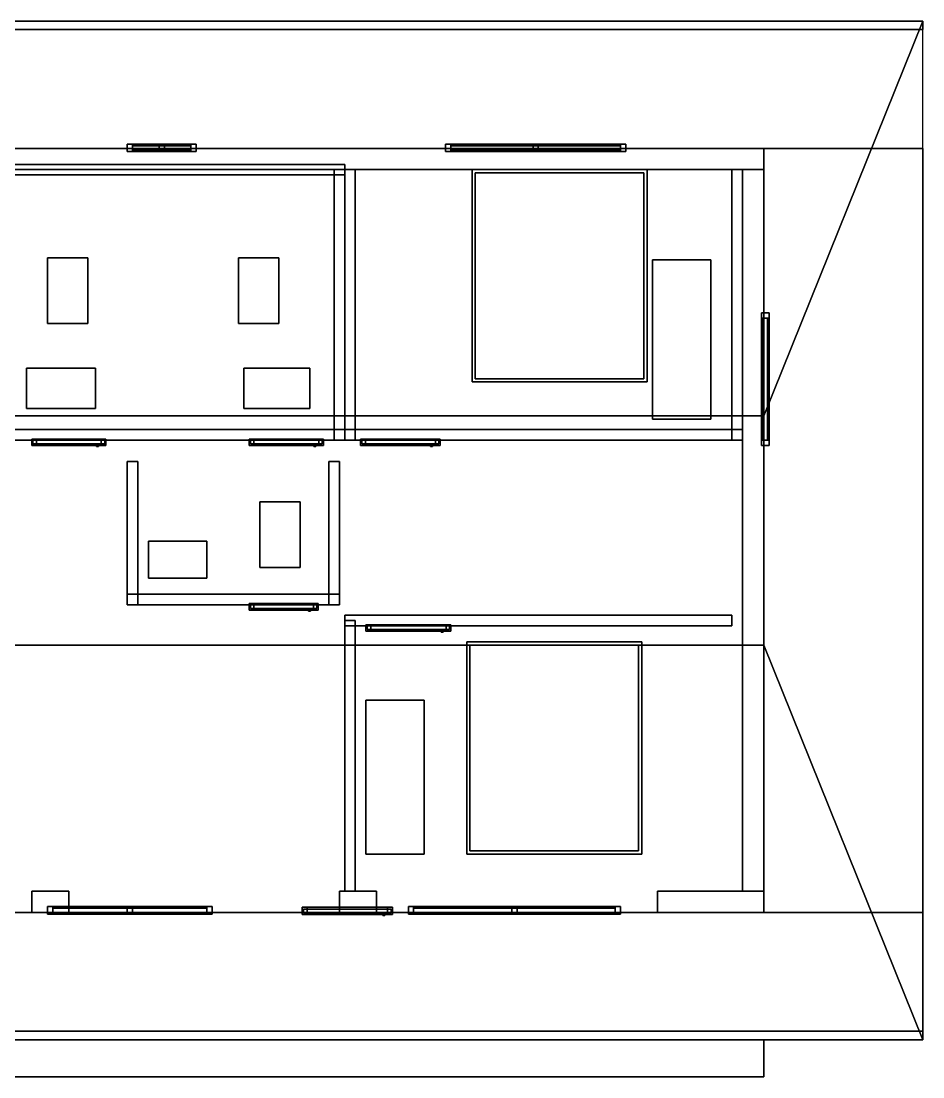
# Model space of a CAD drawing. Header units: metres. Extents: x -1500 to 12500, y -1550 to 8400.
# Drawn here: x 4000 to 12500, y -1550 to 8400 of the extents above; entities that cross this region are included whole.
import ezdxf

# ---------------------------------------------------------------- set-up
doc = ezdxf.new("R2010")
doc.units = ezdxf.units.M
for name, color, linetype in [('A-Doors', 34, 'Continuous'), ('A-Fixtures', 4, 'Continuous'), ('A-Furniture', 42, 'Continuous'), ('A-Roof', 150, 'Continuous'), ('A-Site', 80, 'Continuous'), ('A-Walls-Exterior', 7, 'Continuous'), ('A-Walls-Interior', 2, 'Continuous'), ('A-Windows', 140, 'Continuous'), ('S-Floors', 9, 'Continuous'), ('S-Foundation', 8, 'Continuous')]:
    doc.layers.add(name, color=color, linetype=linetype)

msp = doc.modelspace()

# ---------------------------------------------------------------- linework, layer by layer
at = {"layer": 'A-Doors'}
for points in [[(4100, 4460, 120), (4145, 4460, 120), (4145, 4400, 120), (4100, 4400, 120)], [(4100, 4400, 2170), (4145, 4400, 2170), (4145, 4460, 2170), (4100, 4460, 2170)], [(4145, 4460, 120), (4100, 4460, 120), (4100, 4460, 2170), (4145, 4460, 2170)], [(4100, 4460, 120), (4100, 4400, 120), (4100, 4400, 2170), (4100, 4460, 2170)], [(4100, 4460, 2125), (4800, 4460, 2125), (4800, 4400, 2125), (4100, 4400, 2125)], [(4100, 4400, 2170), (4800, 4400, 2170), (4800, 4460, 2170), (4100, 4460, 2170)], [(4800, 4460, 2125), (4100, 4460, 2125), (4100, 4460, 2170), (4800, 4460, 2170)], [(4100, 4460, 2125), (4100, 4400, 2125), (4100, 4400, 2170), (4100, 4460, 2170)], [(4100, 4400, 120), (4145, 4400, 120), (4145, 4400, 2170), (4100, 4400, 2170)], [(4100, 4400, 2125), (4800, 4400, 2125), (4800, 4400, 2170), (4100, 4400, 2170)], [(4112, 4450, 140), (4788, 4450, 140), (4788, 4415, 140), (4112, 4415, 140)], [(4112, 4415, 2155), (4788, 4415, 2155), (4788, 4450, 2155), (4112, 4450, 2155)], [(4788, 4450, 140), (4112, 4450, 140), (4112, 4450, 2155), (4788, 4450, 2155)], [(4112, 4450, 140), (4112, 4415, 140), (4112, 4415, 2155), (4112, 4450, 2155)], [(4112, 4415, 140), (4788, 4415, 140), (4788, 4415, 2155), (4112, 4415, 2155)], [(4145, 4400, 120), (4145, 4460, 120), (4145, 4460, 2170), (4145, 4400, 2170)], [(4710, 4410, 1120), (4728, 4410, 1120), (4728, 4390, 1120), (4710, 4390, 1120)], [(4710, 4390, 1145), (4728, 4390, 1145), (4728, 4410, 1145), (4710, 4410, 1145)], [(4728, 4410, 1120), (4710, 4410, 1120), (4710, 4410, 1145), (4728, 4410, 1145)], [(4710, 4410, 1120), (4710, 4390, 1120), (4710, 4390, 1145), (4710, 4410, 1145)], [(4710, 4390, 1120), (4728, 4390, 1120), (4728, 4390, 1145), (4710, 4390, 1145)], [(4728, 4390, 1120), (4728, 4410, 1120), (4728, 4410, 1145), (4728, 4390, 1145)], [(4755, 4460, 120), (4800, 4460, 120), (4800, 4400, 120), (4755, 4400, 120)], [(4755, 4400, 2170), (4800, 4400, 2170), (4800, 4460, 2170), (4755, 4460, 2170)], [(4800, 4460, 120), (4755, 4460, 120), (4755, 4460, 2170), (4800, 4460, 2170)], [(4755, 4460, 120), (4755, 4400, 120), (4755, 4400, 2170), (4755, 4460, 2170)], [(4755, 4400, 120), (4800, 4400, 120), (4800, 4400, 2170), (4755, 4400, 2170)], [(4788, 4415, 140), (4788, 4450, 140), (4788, 4450, 2155), (4788, 4415, 2155)], [(4800, 4400, 120), (4800, 4460, 120), (4800, 4460, 2170), (4800, 4400, 2170)], [(4800, 4400, 2125), (4800, 4460, 2125), (4800, 4460, 2170), (4800, 4400, 2170)], [(6150, 4460, 120), (6195, 4460, 120), (6195, 4400, 120), (6150, 4400, 120)], [(6150, 4400, 2170), (6195, 4400, 2170), (6195, 4460, 2170), (6150, 4460, 2170)], [(6195, 4460, 120), (6150, 4460, 120), (6150, 4460, 2170), (6195, 4460, 2170)], [(6150, 4460, 120), (6150, 4400, 120), (6150, 4400, 2170), (6150, 4460, 2170)], [(6150, 4460, 2125), (6850, 4460, 2125), (6850, 4400, 2125), (6150, 4400, 2125)], [(6150, 4400, 2170), (6850, 4400, 2170), (6850, 4460, 2170), (6150, 4460, 2170)], [(6850, 4460, 2125), (6150, 4460, 2125), (6150, 4460, 2170), (6850, 4460, 2170)], [(6150, 4460, 2125), (6150, 4400, 2125), (6150, 4400, 2170), (6150, 4460, 2170)], [(6150, 4400, 120), (6195, 4400, 120), (6195, 4400, 2170), (6150, 4400, 2170)], [(6150, 4400, 2125), (6850, 4400, 2125), (6850, 4400, 2170), (6150, 4400, 2170)], [(6162, 4450, 140), (6838, 4450, 140), (6838, 4415, 140), (6162, 4415, 140)], [(6162, 4415, 2155), (6838, 4415, 2155), (6838, 4450, 2155), (6162, 4450, 2155)], [(6838, 4450, 140), (6162, 4450, 140), (6162, 4450, 2155), (6838, 4450, 2155)], [(6162, 4450, 140), (6162, 4415, 140), (6162, 4415, 2155), (6162, 4450, 2155)], [(6162, 4415, 140), (6838, 4415, 140), (6838, 4415, 2155), (6162, 4415, 2155)], [(6195, 4400, 120), (6195, 4460, 120), (6195, 4460, 2170), (6195, 4400, 2170)], [(6760, 4410, 1120), (6778, 4410, 1120), (6778, 4390, 1120), (6760, 4390, 1120)], [(6760, 4390, 1145), (6778, 4390, 1145), (6778, 4410, 1145), (6760, 4410, 1145)], [(6778, 4410, 1120), (6760, 4410, 1120), (6760, 4410, 1145), (6778, 4410, 1145)], [(6760, 4410, 1120), (6760, 4390, 1120), (6760, 4390, 1145), (6760, 4410, 1145)], [(6760, 4390, 1120), (6778, 4390, 1120), (6778, 4390, 1145), (6760, 4390, 1145)], [(6778, 4390, 1120), (6778, 4410, 1120), (6778, 4410, 1145), (6778, 4390, 1145)], [(6805, 4460, 120), (6850, 4460, 120), (6850, 4400, 120), (6805, 4400, 120)], [(6805, 4400, 2170), (6850, 4400, 2170), (6850, 4460, 2170), (6805, 4460, 2170)], [(6850, 4460, 120), (6805, 4460, 120), (6805, 4460, 2170), (6850, 4460, 2170)], [(6805, 4460, 120), (6805, 4400, 120), (6805, 4400, 2170), (6805, 4460, 2170)], [(6805, 4400, 120), (6850, 4400, 120), (6850, 4400, 2170), (6805, 4400, 2170)], [(6838, 4415, 140), (6838, 4450, 140), (6838, 4450, 2155), (6838, 4415, 2155)], [(6850, 4400, 120), (6850, 4460, 120), (6850, 4460, 2170), (6850, 4400, 2170)], [(6850, 4400, 2125), (6850, 4460, 2125), (6850, 4460, 2170), (6850, 4400, 2170)], [(7200, 4460, 120), (7245, 4460, 120), (7245, 4400, 120), (7200, 4400, 120)], [(7200, 4400, 2170), (7245, 4400, 2170), (7245, 4460, 2170), (7200, 4460, 2170)], [(7245, 4460, 120), (7200, 4460, 120), (7200, 4460, 2170), (7245, 4460, 2170)], [(7200, 4460, 120), (7200, 4400, 120), (7200, 4400, 2170), (7200, 4460, 2170)], [(7200, 4460, 2125), (7950, 4460, 2125), (7950, 4400, 2125), (7200, 4400, 2125)], [(7200, 4400, 2170), (7950, 4400, 2170), (7950, 4460, 2170), (7200, 4460, 2170)], [(7950, 4460, 2125), (7200, 4460, 2125), (7200, 4460, 2170), (7950, 4460, 2170)], [(7200, 4460, 2125), (7200, 4400, 2125), (7200, 4400, 2170), (7200, 4460, 2170)], [(7200, 4400, 120), (7245, 4400, 120), (7245, 4400, 2170), (7200, 4400, 2170)], [(7200, 4400, 2125), (7950, 4400, 2125), (7950, 4400, 2170), (7200, 4400, 2170)], [(7212, 4450, 140), (7938, 4450, 140), (7938, 4415, 140), (7212, 4415, 140)], [(7212, 4415, 2155), (7938, 4415, 2155), (7938, 4450, 2155), (7212, 4450, 2155)], [(7938, 4450, 140), (7212, 4450, 140), (7212, 4450, 2155), (7938, 4450, 2155)], [(7212, 4450, 140), (7212, 4415, 140), (7212, 4415, 2155), (7212, 4450, 2155)], [(7212, 4415, 140), (7938, 4415, 140), (7938, 4415, 2155), (7212, 4415, 2155)], [(7245, 4400, 120), (7245, 4460, 120), (7245, 4460, 2170), (7245, 4400, 2170)], [(7860, 4410, 1120), (7878, 4410, 1120), (7878, 4390, 1120), (7860, 4390, 1120)], [(7860, 4390, 1145), (7878, 4390, 1145), (7878, 4410, 1145), (7860, 4410, 1145)], [(7878, 4410, 1120), (7860, 4410, 1120), (7860, 4410, 1145), (7878, 4410, 1145)], [(7860, 4410, 1120), (7860, 4390, 1120), (7860, 4390, 1145), (7860, 4410, 1145)], [(7860, 4390, 1120), (7878, 4390, 1120), (7878, 4390, 1145), (7860, 4390, 1145)], [(7878, 4390, 1120), (7878, 4410, 1120), (7878, 4410, 1145), (7878, 4390, 1145)], [(7905, 4460, 120), (7950, 4460, 120), (7950, 4400, 120), (7905, 4400, 120)], [(7905, 4400, 2170), (7950, 4400, 2170), (7950, 4460, 2170), (7905, 4460, 2170)], [(7950, 4460, 120), (7905, 4460, 120), (7905, 4460, 2170), (7950, 4460, 2170)], [(7905, 4460, 120), (7905, 4400, 120), (7905, 4400, 2170), (7905, 4460, 2170)], [(7905, 4400, 120), (7950, 4400, 120), (7950, 4400, 2170), (7905, 4400, 2170)], [(7938, 4415, 140), (7938, 4450, 140), (7938, 4450, 2155), (7938, 4415, 2155)], [(7950, 4400, 120), (7950, 4460, 120), (7950, 4460, 2170), (7950, 4400, 2170)], [(7950, 4400, 2125), (7950, 4460, 2125), (7950, 4460, 2170), (7950, 4400, 2170)], [(6150, 2910, 120), (6195, 2910, 120), (6195, 2850, 120), (6150, 2850, 120)], [(6150, 2850, 2120), (6195, 2850, 2120), (6195, 2910, 2120), (6150, 2910, 2120)], [(6195, 2910, 120), (6150, 2910, 120), (6150, 2910, 2120), (6195, 2910, 2120)], [(6150, 2910, 120), (6150, 2850, 120), (6150, 2850, 2120), (6150, 2910, 2120)], [(6150, 2910, 2075), (6800, 2910, 2075), (6800, 2850, 2075), (6150, 2850, 2075)], [(6150, 2850, 2120), (6800, 2850, 2120), (6800, 2910, 2120), (6150, 2910, 2120)], [(6800, 2910, 2075), (6150, 2910, 2075), (6150, 2910, 2120), (6800, 2910, 2120)], [(6150, 2910, 2075), (6150, 2850, 2075), (6150, 2850, 2120), (6150, 2910, 2120)], [(6162, 2900, 140), (6788, 2900, 140), (6788, 2865, 140), (6162, 2865, 140)], [(6162, 2865, 2105), (6788, 2865, 2105), (6788, 2900, 2105), (6162, 2900, 2105)], [(6788, 2900, 140), (6162, 2900, 140), (6162, 2900, 2105), (6788, 2900, 2105)], [(6162, 2900, 140), (6162, 2865, 140), (6162, 2865, 2105), (6162, 2900, 2105)], [(6195, 2850, 120), (6195, 2910, 120), (6195, 2910, 2120), (6195, 2850, 2120)], [(6755, 2910, 120), (6800, 2910, 120), (6800, 2850, 120), (6755, 2850, 120)], [(6755, 2850, 2120), (6800, 2850, 2120), (6800, 2910, 2120), (6755, 2910, 2120)], [(6800, 2910, 120), (6755, 2910, 120), (6755, 2910, 2120), (6800, 2910, 2120)], [(6755, 2910, 120), (6755, 2850, 120), (6755, 2850, 2120), (6755, 2910, 2120)], [(6788, 2865, 140), (6788, 2900, 140), (6788, 2900, 2105), (6788, 2865, 2105)], [(6800, 2850, 120), (6800, 2910, 120), (6800, 2910, 2120), (6800, 2850, 2120)], [(6800, 2850, 2075), (6800, 2910, 2075), (6800, 2910, 2120), (6800, 2850, 2120)], [(6150, 2850, 120), (6195, 2850, 120), (6195, 2850, 2120), (6150, 2850, 2120)], [(6150, 2850, 2075), (6800, 2850, 2075), (6800, 2850, 2120), (6150, 2850, 2120)], [(6162, 2865, 140), (6788, 2865, 140), (6788, 2865, 2105), (6162, 2865, 2105)], [(6710, 2860, 1120), (6728, 2860, 1120), (6728, 2840, 1120), (6710, 2840, 1120)], [(6710, 2840, 1145), (6728, 2840, 1145), (6728, 2860, 1145), (6710, 2860, 1145)], [(6728, 2860, 1120), (6710, 2860, 1120), (6710, 2860, 1145), (6728, 2860, 1145)], [(6710, 2860, 1120), (6710, 2840, 1120), (6710, 2840, 1145), (6710, 2860, 1145)], [(6710, 2840, 1120), (6728, 2840, 1120), (6728, 2840, 1145), (6710, 2840, 1145)], [(6728, 2840, 1120), (6728, 2860, 1120), (6728, 2860, 1145), (6728, 2840, 1145)], [(6755, 2850, 120), (6800, 2850, 120), (6800, 2850, 2120), (6755, 2850, 2120)], [(7250, 2710, 120), (7295, 2710, 120), (7295, 2650, 120), (7250, 2650, 120)], [(7250, 2650, 2170), (7295, 2650, 2170), (7295, 2710, 2170), (7250, 2710, 2170)], [(7295, 2710, 120), (7250, 2710, 120), (7250, 2710, 2170), (7295, 2710, 2170)], [(7250, 2710, 120), (7250, 2650, 120), (7250, 2650, 2170), (7250, 2710, 2170)], [(7250, 2710, 2125), (8050, 2710, 2125), (8050, 2650, 2125), (7250, 2650, 2125)], [(7250, 2650, 2170), (8050, 2650, 2170), (8050, 2710, 2170), (7250, 2710, 2170)], [(8050, 2710, 2125), (7250, 2710, 2125), (7250, 2710, 2170), (8050, 2710, 2170)], [(7250, 2710, 2125), (7250, 2650, 2125), (7250, 2650, 2170), (7250, 2710, 2170)], [(7262, 2700, 140), (8038, 2700, 140), (8038, 2665, 140), (7262, 2665, 140)], [(7262, 2665, 2155), (8038, 2665, 2155), (8038, 2700, 2155), (7262, 2700, 2155)], [(8038, 2700, 140), (7262, 2700, 140), (7262, 2700, 2155), (8038, 2700, 2155)], [(7262, 2700, 140), (7262, 2665, 140), (7262, 2665, 2155), (7262, 2700, 2155)], [(7295, 2650, 120), (7295, 2710, 120), (7295, 2710, 2170), (7295, 2650, 2170)], [(8005, 2710, 120), (8050, 2710, 120), (8050, 2650, 120), (8005, 2650, 120)], [(8005, 2650, 2170), (8050, 2650, 2170), (8050, 2710, 2170), (8005, 2710, 2170)], [(8050, 2710, 120), (8005, 2710, 120), (8005, 2710, 2170), (8050, 2710, 2170)], [(8005, 2710, 120), (8005, 2650, 120), (8005, 2650, 2170), (8005, 2710, 2170)], [(8038, 2665, 140), (8038, 2700, 140), (8038, 2700, 2155), (8038, 2665, 2155)], [(8050, 2650, 120), (8050, 2710, 120), (8050, 2710, 2170), (8050, 2650, 2170)], [(8050, 2650, 2125), (8050, 2710, 2125), (8050, 2710, 2170), (8050, 2650, 2170)], [(7250, 2650, 120), (7295, 2650, 120), (7295, 2650, 2170), (7250, 2650, 2170)], [(7250, 2650, 2125), (8050, 2650, 2125), (8050, 2650, 2170), (7250, 2650, 2170)], [(7262, 2665, 140), (8038, 2665, 140), (8038, 2665, 2155), (7262, 2665, 2155)], [(7960, 2660, 1120), (7978, 2660, 1120), (7978, 2640, 1120), (7960, 2640, 1120)], [(7960, 2640, 1145), (7978, 2640, 1145), (7978, 2660, 1145), (7960, 2660, 1145)], [(7978, 2660, 1120), (7960, 2660, 1120), (7960, 2660, 1145), (7978, 2660, 1145)], [(7960, 2660, 1120), (7960, 2640, 1120), (7960, 2640, 1145), (7960, 2660, 1145)], [(7960, 2640, 1120), (7978, 2640, 1120), (7978, 2640, 1145), (7960, 2640, 1145)], [(7978, 2640, 1120), (7978, 2660, 1120), (7978, 2660, 1145), (7978, 2640, 1145)], [(8005, 2650, 120), (8050, 2650, 120), (8050, 2650, 2170), (8005, 2650, 2170)], [(6650, 50, 120), (6695, 50, 120), (6695, -20, 120), (6650, -20, 120)], [(6650, -20, 2270), (6695, -20, 2270), (6695, 50, 2270), (6650, 50, 2270)], [(6695, 50, 120), (6650, 50, 120), (6650, 50, 2270), (6695, 50, 2270)], [(6650, 50, 120), (6650, -20, 120), (6650, -20, 2270), (6650, 50, 2270)], [(6650, 50, 2225), (7500, 50, 2225), (7500, -20, 2225), (6650, -20, 2225)], [(6650, -20, 2270), (7500, -20, 2270), (7500, 50, 2270), (6650, 50, 2270)], [(7500, 50, 2225), (6650, 50, 2225), (6650, 50, 2270), (7500, 50, 2270)], [(6650, 50, 2225), (6650, -20, 2225), (6650, -20, 2270), (6650, 50, 2270)], [(6662, 30, 140), (7488, 30, 140), (7488, -5, 140), (6662, -5, 140)], [(6662, -5, 2255), (7488, -5, 2255), (7488, 30, 2255), (6662, 30, 2255)], [(7488, 30, 140), (6662, 30, 140), (6662, 30, 2255), (7488, 30, 2255)], [(6662, 30, 140), (6662, -5, 140), (6662, -5, 2255), (6662, 30, 2255)], [(6695, -20, 120), (6695, 50, 120), (6695, 50, 2270), (6695, -20, 2270)], [(7455, 50, 120), (7500, 50, 120), (7500, -20, 120), (7455, -20, 120)], [(7455, -20, 2270), (7500, -20, 2270), (7500, 50, 2270), (7455, 50, 2270)], [(7500, 50, 120), (7455, 50, 120), (7455, 50, 2270), (7500, 50, 2270)], [(7455, 50, 120), (7455, -20, 120), (7455, -20, 2270), (7455, 50, 2270)], [(7488, -5, 140), (7488, 30, 140), (7488, 30, 2255), (7488, -5, 2255)], [(7500, -20, 120), (7500, 50, 120), (7500, 50, 2270), (7500, -20, 2270)], [(7500, -20, 2225), (7500, 50, 2225), (7500, 50, 2270), (7500, -20, 2270)], [(6650, -20, 120), (6695, -20, 120), (6695, -20, 2270), (6650, -20, 2270)], [(6650, -20, 2225), (7500, -20, 2225), (7500, -20, 2270), (6650, -20, 2270)], [(6662, -5, 140), (7488, -5, 140), (7488, -5, 2255), (6662, -5, 2255)], [(7410, -10, 1120), (7428, -10, 1120), (7428, -30, 1120), (7410, -30, 1120)], [(7410, -30, 1145), (7428, -30, 1145), (7428, -10, 1145), (7410, -10, 1145)], [(7428, -10, 1120), (7410, -10, 1120), (7410, -10, 1145), (7428, -10, 1145)], [(7410, -10, 1120), (7410, -30, 1120), (7410, -30, 1145), (7410, -10, 1145)], [(7410, -30, 1120), (7428, -30, 1120), (7428, -30, 1145), (7410, -30, 1145)], [(7428, -30, 1120), (7428, -10, 1120), (7428, -10, 1145), (7428, -30, 1145)], [(7455, -20, 120), (7500, -20, 120), (7500, -20, 2270), (7455, -20, 2270)]]:
    msp.add_3dface(points, dxfattribs=at)
at = {"layer": 'A-Fixtures'}
for points in [[(4250, 6170, 120), (4630, 6170, 120), (4630, 5550, 120), (4250, 5550, 120)], [(4250, 5550, 540), (4630, 5550, 540), (4630, 6170, 540), (4250, 6170, 540)], [(4630, 6170, 120), (4250, 6170, 120), (4250, 6170, 540), (4630, 6170, 540)], [(4250, 6170, 120), (4250, 5550, 120), (4250, 5550, 540), (4250, 6170, 540)], [(4630, 5550, 120), (4630, 6170, 120), (4630, 6170, 540), (4630, 5550, 540)], [(6050, 6170, 120), (6430, 6170, 120), (6430, 5550, 120), (6050, 5550, 120)], [(6050, 5550, 540), (6430, 5550, 540), (6430, 6170, 540), (6050, 6170, 540)], [(6430, 6170, 120), (6050, 6170, 120), (6050, 6170, 540), (6430, 6170, 540)], [(6050, 6170, 120), (6050, 5550, 120), (6050, 5550, 540), (6050, 6170, 540)], [(6430, 5550, 120), (6430, 6170, 120), (6430, 6170, 540), (6430, 5550, 540)], [(4250, 5550, 120), (4630, 5550, 120), (4630, 5550, 540), (4250, 5550, 540)], [(6050, 5550, 120), (6430, 5550, 120), (6430, 5550, 540), (6050, 5550, 540)], [(4050, 5130, 120), (4700, 5130, 120), (4700, 4750, 120), (4050, 4750, 120)], [(4050, 4750, 940), (4700, 4750, 940), (4700, 5130, 940), (4050, 5130, 940)], [(4700, 5130, 120), (4050, 5130, 120), (4050, 5130, 940), (4700, 5130, 940)], [(4050, 5130, 120), (4050, 4750, 120), (4050, 4750, 940), (4050, 5130, 940)], [(4700, 4750, 120), (4700, 5130, 120), (4700, 5130, 940), (4700, 4750, 940)], [(6100, 5130, 120), (6720, 5130, 120), (6720, 4750, 120), (6100, 4750, 120)], [(6100, 4750, 940), (6720, 4750, 940), (6720, 5130, 940), (6100, 5130, 940)], [(6720, 5130, 120), (6100, 5130, 120), (6100, 5130, 940), (6720, 5130, 940)], [(6100, 5130, 120), (6100, 4750, 120), (6100, 4750, 940), (6100, 5130, 940)], [(6720, 4750, 120), (6720, 5130, 120), (6720, 5130, 940), (6720, 4750, 940)], [(4050, 4750, 120), (4700, 4750, 120), (4700, 4750, 940), (4050, 4750, 940)], [(6100, 4750, 120), (6720, 4750, 120), (6720, 4750, 940), (6100, 4750, 940)], [(6250, 3870, 120), (6630, 3870, 120), (6630, 3250, 120), (6250, 3250, 120)], [(6250, 3250, 540), (6630, 3250, 540), (6630, 3870, 540), (6250, 3870, 540)], [(6630, 3870, 120), (6250, 3870, 120), (6250, 3870, 540), (6630, 3870, 540)], [(6250, 3870, 120), (6250, 3250, 120), (6250, 3250, 540), (6250, 3870, 540)], [(6630, 3250, 120), (6630, 3870, 120), (6630, 3870, 540), (6630, 3250, 540)], [(5200, 3500, 120), (5750, 3500, 120), (5750, 3150, 120), (5200, 3150, 120)], [(5200, 3150, 940), (5750, 3150, 940), (5750, 3500, 940), (5200, 3500, 940)], [(5750, 3500, 120), (5200, 3500, 120), (5200, 3500, 940), (5750, 3500, 940)], [(5200, 3500, 120), (5200, 3150, 120), (5200, 3150, 940), (5200, 3500, 940)], [(5750, 3150, 120), (5750, 3500, 120), (5750, 3500, 940), (5750, 3150, 940)], [(6250, 3250, 120), (6630, 3250, 120), (6630, 3250, 540), (6250, 3250, 540)], [(5200, 3150, 120), (5750, 3150, 120), (5750, 3150, 940), (5200, 3150, 940)]]:
    msp.add_3dface(points, dxfattribs=at)
at = {"layer": 'A-Furniture'}
for points in [[(8250, 7000, 120), (9900, 7000, 120), (9900, 5000, 120), (8250, 5000, 120)], [(8250, 5000, 400), (9900, 5000, 400), (9900, 7000, 400), (8250, 7000, 400)], [(9900, 7000, 120), (8250, 7000, 120), (8250, 7000, 400), (9900, 7000, 400)], [(8250, 7000, 120), (8250, 5000, 120), (8250, 5000, 400), (8250, 7000, 400)], [(8280, 6970, 400), (9870, 6970, 400), (9870, 5030, 400), (8280, 5030, 400)], [(8280, 5030, 520), (9870, 5030, 520), (9870, 6970, 520), (8280, 6970, 520)], [(9870, 6970, 400), (8280, 6970, 400), (8280, 6970, 520), (9870, 6970, 520)], [(8280, 6970, 400), (8280, 5030, 400), (8280, 5030, 520), (8280, 6970, 520)], [(9870, 5030, 400), (9870, 6970, 400), (9870, 6970, 520), (9870, 5030, 520)], [(9900, 5000, 120), (9900, 7000, 120), (9900, 7000, 400), (9900, 5000, 400)], [(9950, 6150, 120), (10500, 6150, 120), (10500, 4650, 120), (9950, 4650, 120)], [(9950, 4650, 2220), (10500, 4650, 2220), (10500, 6150, 2220), (9950, 6150, 2220)], [(10500, 6150, 120), (9950, 6150, 120), (9950, 6150, 2220), (10500, 6150, 2220)], [(9950, 6150, 120), (9950, 4650, 120), (9950, 4650, 2220), (9950, 6150, 2220)], [(10500, 4650, 120), (10500, 6150, 120), (10500, 6150, 2220), (10500, 4650, 2220)], [(8250, 5000, 120), (9900, 5000, 120), (9900, 5000, 400), (8250, 5000, 400)], [(8280, 5030, 400), (9870, 5030, 400), (9870, 5030, 520), (8280, 5030, 520)], [(9950, 4650, 120), (10500, 4650, 120), (10500, 4650, 2220), (9950, 4650, 2220)], [(8200, 2550, 120), (9850, 2550, 120), (9850, 550, 120), (8200, 550, 120)], [(8200, 550, 400), (9850, 550, 400), (9850, 2550, 400), (8200, 2550, 400)], [(9850, 2550, 120), (8200, 2550, 120), (8200, 2550, 400), (9850, 2550, 400)], [(8200, 2550, 120), (8200, 550, 120), (8200, 550, 400), (8200, 2550, 400)], [(8230, 2520, 400), (9820, 2520, 400), (9820, 580, 400), (8230, 580, 400)], [(8230, 580, 520), (9820, 580, 520), (9820, 2520, 520), (8230, 2520, 520)], [(9820, 2520, 400), (8230, 2520, 400), (8230, 2520, 520), (9820, 2520, 520)], [(8230, 2520, 400), (8230, 580, 400), (8230, 580, 520), (8230, 2520, 520)], [(9820, 580, 400), (9820, 2520, 400), (9820, 2520, 520), (9820, 580, 520)], [(9850, 550, 120), (9850, 2550, 120), (9850, 2550, 400), (9850, 550, 400)], [(7250, 2000, 120), (7800, 2000, 120), (7800, 550, 120), (7250, 550, 120)], [(7250, 550, 2220), (7800, 550, 2220), (7800, 2000, 2220), (7250, 2000, 2220)], [(7800, 2000, 120), (7250, 2000, 120), (7250, 2000, 2220), (7800, 2000, 2220)], [(7250, 2000, 120), (7250, 550, 120), (7250, 550, 2220), (7250, 2000, 2220)], [(7800, 550, 120), (7800, 2000, 120), (7800, 2000, 2220), (7800, 550, 2220)], [(7250, 550, 120), (7800, 550, 120), (7800, 550, 2220), (7250, 550, 2220)], [(8200, 550, 120), (9850, 550, 120), (9850, 550, 400), (8200, 550, 400)], [(8230, 580, 400), (9820, 580, 400), (9820, 580, 520), (8230, 580, 520)]]:
    msp.add_3dface(points, dxfattribs=at)
at = {"layer": 'A-Roof'}
for points in [[(-1500, 8400, 2720), (12500, 8400, 2720), (12500, 8320, 2720), (-1500, 8320, 2720)], [(-1500, 8320, 2880), (12500, 8320, 2880), (12500, 8400, 2880), (-1500, 8400, 2880)], [(12500, 8400, 2720), (-1500, 8400, 2720), (-1500, 8400, 2880), (12500, 8400, 2880)], [(-1500, 8400, 2800), (0, 4680, 4940), (11000, 4680, 4940), (12500, 8400, 2800)], [(12500, -1200, 2800), (12500, 8400, 2800), (11000, 4680, 4940), (11000, 2520, 4940)], [(12500, 8320, 2720), (12500, 8400, 2720), (12500, 8400, 2880), (12500, 8320, 2880)], [(-1500, 8320, 2720), (12500, 8320, 2720), (12500, 8320, 2880), (-1500, 8320, 2880)], [(0, 4680, 4940), (11000, 4680, 4940), (11000, 2520, 4940), (0, 2520, 4940)], [(0, 2520, 5020), (11000, 2520, 5020), (11000, 4680, 5020), (0, 4680, 5020)], [(11000, 4680, 4940), (0, 4680, 4940), (0, 4680, 5020), (11000, 4680, 5020)], [(11000, 2520, 4940), (11000, 4680, 4940), (11000, 4680, 5020), (11000, 2520, 5020)], [(-1500, -1200, 2800), (12500, -1200, 2800), (11000, 2520, 4940), (0, 2520, 4940)], [(0, 2520, 4940), (11000, 2520, 4940), (11000, 2520, 5020), (0, 2520, 5020)], [(-1500, -1120, 2720), (12500, -1120, 2720), (12500, -1200, 2720), (-1500, -1200, 2720)], [(-1500, -1200, 2880), (12500, -1200, 2880), (12500, -1120, 2880), (-1500, -1120, 2880)], [(12500, -1120, 2720), (-1500, -1120, 2720), (-1500, -1120, 2880), (12500, -1120, 2880)], [(12500, -1200, 2720), (12500, -1120, 2720), (12500, -1120, 2880), (12500, -1200, 2880)], [(-1500, -1200, 2720), (12500, -1200, 2720), (12500, -1200, 2880), (-1500, -1200, 2880)]]:
    msp.add_3dface(points, dxfattribs=at)
at = {"layer": 'A-Site'}
for points in [[(11000, 7200, -120), (12500, 7200, -120), (12500, 0, -120), (11000, 0, -120)], [(11000, 0), (12500, 0), (12500, 7200), (11000, 7200)], [(12500, 7200, -120), (11000, 7200, -120), (11000, 7200), (12500, 7200)], [(11000, 7200, -120), (11000, 0, -120), (11000, 0), (11000, 7200)], [(12500, 0, -120), (12500, 7200, -120), (12500, 7200), (12500, 0)], [(-1500, 0, -120), (12500, 0, -120), (12500, -1200, -120), (-1500, -1200, -120)], [(-1500, -1200), (12500, -1200), (12500, 0), (-1500, 0)], [(12500, 0, -120), (-1500, 0, -120), (-1500, 0), (12500, 0)], [(11000, 0, -120), (12500, 0, -120), (12500, 0), (11000, 0)], [(12500, -1200, -120), (12500, 0, -120), (12500, 0), (12500, -1200)], [(-1500, -1200, -120), (12500, -1200, -120), (12500, -1200), (-1500, -1200)], [(0, -1200, -240), (11000, -1200, -240), (11000, -1550, -240), (0, -1550, -240)], [(0, -1550, -120), (11000, -1550, -120), (11000, -1200, -120), (0, -1200, -120)], [(11000, -1200, -240), (0, -1200, -240), (0, -1200, -120), (11000, -1200, -120)], [(11000, -1550, -240), (11000, -1200, -240), (11000, -1200, -120), (11000, -1550, -120)], [(0, -1550, -240), (11000, -1550, -240), (11000, -1550, -120), (0, -1550, -120)]]:
    msp.add_3dface(points, dxfattribs=at)
at = {"layer": 'A-Walls-Exterior'}
for points in [[(0, 7200, 120), (11000, 7200, 120), (11000, 7000, 120), (0, 7000, 120)], [(0, 7000, 2800), (11000, 7000, 2800), (11000, 7200, 2800), (0, 7200, 2800)], [(11000, 7200, 120), (0, 7200, 120), (0, 7200, 2800), (11000, 7200, 2800)], [(11000, 7000, 120), (11000, 7200, 120), (11000, 7200, 2800), (11000, 7000, 2800)], [(0, 7000, 120), (11000, 7000, 120), (11000, 7000, 2800), (0, 7000, 2800)], [(10800, 7000, 120), (11000, 7000, 120), (11000, 200, 120), (10800, 200, 120)], [(10800, 200, 2800), (11000, 200, 2800), (11000, 7000, 2800), (10800, 7000, 2800)], [(11000, 7000, 120), (10800, 7000, 120), (10800, 7000, 2800), (11000, 7000, 2800)], [(10800, 7000, 120), (10800, 200, 120), (10800, 200, 2800), (10800, 7000, 2800)], [(11000, 200, 120), (11000, 7000, 120), (11000, 7000, 2800), (11000, 200, 2800)], [(4100, 200, 120), (4450, 200, 120), (4450, 0, 120), (4100, 0, 120)], [(4100, 0, 2800), (4450, 0, 2800), (4450, 200, 2800), (4100, 200, 2800)], [(4450, 200, 120), (4100, 200, 120), (4100, 200, 2800), (4450, 200, 2800)], [(4100, 200, 120), (4100, 0, 120), (4100, 0, 2800), (4100, 200, 2800)], [(4450, 0, 120), (4450, 200, 120), (4450, 200, 2800), (4450, 0, 2800)], [(7000, 200, 120), (7350, 200, 120), (7350, 0, 120), (7000, 0, 120)], [(7000, 0, 2800), (7350, 0, 2800), (7350, 200, 2800), (7000, 200, 2800)], [(7350, 200, 120), (7000, 200, 120), (7000, 200, 2800), (7350, 200, 2800)], [(7000, 200, 120), (7000, 0, 120), (7000, 0, 2800), (7000, 200, 2800)], [(7350, 0, 120), (7350, 200, 120), (7350, 200, 2800), (7350, 0, 2800)], [(10000, 200, 120), (11000, 200, 120), (11000, 0, 120), (10000, 0, 120)], [(10000, 0, 2800), (11000, 0, 2800), (11000, 200, 2800), (10000, 200, 2800)], [(11000, 200, 120), (10000, 200, 120), (10000, 200, 2800), (11000, 200, 2800)], [(10000, 200, 120), (10000, 0, 120), (10000, 0, 2800), (10000, 200, 2800)], [(10800, 200, 120), (11000, 200, 120), (11000, 200, 2800), (10800, 200, 2800)], [(11000, 0, 120), (11000, 200, 120), (11000, 200, 2800), (11000, 0, 2800)], [(4100, 0, 120), (4450, 0, 120), (4450, 0, 2800), (4100, 0, 2800)], [(7000, 0, 120), (7350, 0, 120), (7350, 0, 2800), (7000, 0, 2800)], [(10000, 0, 120), (11000, 0, 120), (11000, 0, 2800), (10000, 0, 2800)]]:
    msp.add_3dface(points, dxfattribs=at)
at = {"layer": 'A-Walls-Interior'}
for points in [[(3800, 7050, 120), (7050, 7050, 120), (7050, 6950, 120), (3800, 6950, 120)], [(3800, 6950, 2800), (7050, 6950, 2800), (7050, 7050, 2800), (3800, 7050, 2800)], [(7050, 7050, 120), (3800, 7050, 120), (3800, 7050, 2800), (7050, 7050, 2800)], [(6950, 7000, 120), (7050, 7000, 120), (7050, 4450, 120), (6950, 4450, 120)], [(6950, 4450, 2800), (7050, 4450, 2800), (7050, 7000, 2800), (6950, 7000, 2800)], [(7050, 7000, 120), (6950, 7000, 120), (6950, 7000, 2800), (7050, 7000, 2800)], [(6950, 7000, 120), (6950, 4450, 120), (6950, 4450, 2800), (6950, 7000, 2800)], [(7050, 6950, 120), (7050, 7050, 120), (7050, 7050, 2800), (7050, 6950, 2800)], [(7050, 4450, 120), (7050, 7000, 120), (7050, 7000, 2800), (7050, 4450, 2800)], [(7050, 7000, 120), (7150, 7000, 120), (7150, 4450, 120), (7050, 4450, 120)], [(7050, 4450, 2800), (7150, 4450, 2800), (7150, 7000, 2800), (7050, 7000, 2800)], [(7150, 7000, 120), (7050, 7000, 120), (7050, 7000, 2800), (7150, 7000, 2800)], [(7050, 7000, 120), (7050, 4450, 120), (7050, 4450, 2800), (7050, 7000, 2800)], [(7150, 4450, 120), (7150, 7000, 120), (7150, 7000, 2800), (7150, 4450, 2800)], [(10700, 7000, 120), (10800, 7000, 120), (10800, 4450, 120), (10700, 4450, 120)], [(10700, 4450, 2800), (10800, 4450, 2800), (10800, 7000, 2800), (10700, 7000, 2800)], [(10800, 7000, 120), (10700, 7000, 120), (10700, 7000, 2800), (10800, 7000, 2800)], [(10700, 7000, 120), (10700, 4450, 120), (10700, 4450, 2800), (10700, 7000, 2800)], [(10800, 4450, 120), (10800, 7000, 120), (10800, 7000, 2800), (10800, 4450, 2800)], [(3800, 6950, 120), (7050, 6950, 120), (7050, 6950, 2800), (3800, 6950, 2800)], [(3800, 4550, 120), (7050, 4550, 120), (7050, 4450, 120), (3800, 4450, 120)], [(3800, 4450, 2800), (7050, 4450, 2800), (7050, 4550, 2800), (3800, 4550, 2800)], [(7050, 4550, 120), (3800, 4550, 120), (3800, 4550, 2800), (7050, 4550, 2800)], [(7050, 4450, 120), (7050, 4550, 120), (7050, 4550, 2800), (7050, 4450, 2800)], [(7050, 4550, 120), (10800, 4550, 120), (10800, 4450, 120), (7050, 4450, 120)], [(7050, 4450, 2800), (10800, 4450, 2800), (10800, 4550, 2800), (7050, 4550, 2800)], [(10800, 4550, 120), (7050, 4550, 120), (7050, 4550, 2800), (10800, 4550, 2800)], [(7050, 4550, 120), (7050, 4450, 120), (7050, 4450, 2800), (7050, 4550, 2800)], [(10800, 4450, 120), (10800, 4550, 120), (10800, 4550, 2800), (10800, 4450, 2800)], [(3800, 4450, 120), (7050, 4450, 120), (7050, 4450, 2800), (3800, 4450, 2800)], [(6950, 4450, 120), (7050, 4450, 120), (7050, 4450, 2800), (6950, 4450, 2800)], [(7050, 4450, 120), (10800, 4450, 120), (10800, 4450, 2800), (7050, 4450, 2800)], [(7050, 4450, 120), (7150, 4450, 120), (7150, 4450, 2800), (7050, 4450, 2800)], [(10700, 4450, 120), (10800, 4450, 120), (10800, 4450, 2800), (10700, 4450, 2800)], [(5000, 4250, 120), (5100, 4250, 120), (5100, 2900, 120), (5000, 2900, 120)], [(5000, 2900, 2370), (5100, 2900, 2370), (5100, 4250, 2370), (5000, 4250, 2370)], [(5100, 4250, 120), (5000, 4250, 120), (5000, 4250, 2370), (5100, 4250, 2370)], [(5000, 4250, 120), (5000, 2900, 120), (5000, 2900, 2370), (5000, 4250, 2370)], [(5100, 2900, 120), (5100, 4250, 120), (5100, 4250, 2370), (5100, 2900, 2370)], [(6900, 4250, 120), (7000, 4250, 120), (7000, 2900, 120), (6900, 2900, 120)], [(6900, 2900, 2370), (7000, 2900, 2370), (7000, 4250, 2370), (6900, 4250, 2370)], [(7000, 4250, 120), (6900, 4250, 120), (6900, 4250, 2370), (7000, 4250, 2370)], [(6900, 4250, 120), (6900, 2900, 120), (6900, 2900, 2370), (6900, 4250, 2370)], [(7000, 2900, 120), (7000, 4250, 120), (7000, 4250, 2370), (7000, 2900, 2370)], [(5000, 3000, 120), (7000, 3000, 120), (7000, 2900, 120), (5000, 2900, 120)], [(5000, 2900, 2370), (7000, 2900, 2370), (7000, 3000, 2370), (5000, 3000, 2370)], [(7000, 3000, 120), (5000, 3000, 120), (5000, 3000, 2370), (7000, 3000, 2370)], [(5000, 3000, 120), (5000, 2900, 120), (5000, 2900, 2370), (5000, 3000, 2370)], [(7000, 2900, 120), (7000, 3000, 120), (7000, 3000, 2370), (7000, 2900, 2370)], [(5000, 2900, 120), (7000, 2900, 120), (7000, 2900, 2370), (5000, 2900, 2370)], [(5000, 2900, 120), (5100, 2900, 120), (5100, 2900, 2370), (5000, 2900, 2370)], [(6900, 2900, 120), (7000, 2900, 120), (7000, 2900, 2370), (6900, 2900, 2370)], [(7050, 2800, 120), (10700, 2800, 120), (10700, 2700, 120), (7050, 2700, 120)], [(7050, 2700, 2800), (10700, 2700, 2800), (10700, 2800, 2800), (7050, 2800, 2800)], [(10700, 2800, 120), (7050, 2800, 120), (7050, 2800, 2800), (10700, 2800, 2800)], [(7050, 2800, 120), (7050, 2700, 120), (7050, 2700, 2800), (7050, 2800, 2800)], [(10700, 2700, 120), (10700, 2800, 120), (10700, 2800, 2800), (10700, 2700, 2800)], [(7050, 2750, 120), (7150, 2750, 120), (7150, 200, 120), (7050, 200, 120)], [(7050, 200, 2800), (7150, 200, 2800), (7150, 2750, 2800), (7050, 2750, 2800)], [(7150, 2750, 120), (7050, 2750, 120), (7050, 2750, 2800), (7150, 2750, 2800)], [(7050, 2750, 120), (7050, 200, 120), (7050, 200, 2800), (7050, 2750, 2800)], [(7050, 2700, 120), (10700, 2700, 120), (10700, 2700, 2800), (7050, 2700, 2800)], [(7150, 200, 120), (7150, 2750, 120), (7150, 2750, 2800), (7150, 200, 2800)], [(7050, 200, 120), (7150, 200, 120), (7150, 200, 2800), (7050, 200, 2800)]]:
    msp.add_3dface(points, dxfattribs=at)
at = {"layer": 'A-Windows'}
for points in [[(5000, 7240, 1800), (5050, 7240, 1800), (5050, 7170, 1800), (5000, 7170, 1800)], [(5000, 7170, 2350), (5050, 7170, 2350), (5050, 7240, 2350), (5000, 7240, 2350)], [(5050, 7240, 1800), (5000, 7240, 1800), (5000, 7240, 2350), (5050, 7240, 2350)], [(5000, 7240, 1800), (5000, 7170, 1800), (5000, 7170, 2350), (5000, 7240, 2350)], [(5000, 7240, 2300), (5650, 7240, 2300), (5650, 7170, 2300), (5000, 7170, 2300)], [(5000, 7170, 2350), (5650, 7170, 2350), (5650, 7240, 2350), (5000, 7240, 2350)], [(5650, 7240, 2300), (5000, 7240, 2300), (5000, 7240, 2350), (5650, 7240, 2350)], [(5000, 7240, 2300), (5000, 7170, 2300), (5000, 7170, 2350), (5000, 7240, 2350)], [(5000, 7240, 1800), (5650, 7240, 1800), (5650, 7170, 1800), (5000, 7170, 1800)], [(5000, 7170, 1850), (5650, 7170, 1850), (5650, 7240, 1850), (5000, 7240, 1850)], [(5650, 7240, 1800), (5000, 7240, 1800), (5000, 7240, 1850), (5650, 7240, 1850)], [(5000, 7240, 1800), (5000, 7170, 1800), (5000, 7170, 1850), (5000, 7240, 1850)], [(5000, 7170, 1800), (5050, 7170, 1800), (5050, 7170, 2350), (5000, 7170, 2350)], [(5000, 7170, 2300), (5650, 7170, 2300), (5650, 7170, 2350), (5000, 7170, 2350)], [(5000, 7170, 1800), (5650, 7170, 1800), (5650, 7170, 1850), (5000, 7170, 1850)], [(5050, 7170, 1800), (5050, 7240, 1800), (5050, 7240, 2350), (5050, 7170, 2350)], [(5050, 7226, 1850), (5600, 7226, 1850), (5600, 7184, 1850), (5050, 7184, 1850)], [(5050, 7184, 2300), (5600, 7184, 2300), (5600, 7226, 2300), (5050, 7226, 2300)], [(5600, 7226, 1850), (5050, 7226, 1850), (5050, 7226, 2300), (5600, 7226, 2300)], [(5050, 7226, 1850), (5050, 7184, 1850), (5050, 7184, 2300), (5050, 7226, 2300)], [(5050, 7184, 1850), (5600, 7184, 1850), (5600, 7184, 2300), (5050, 7184, 2300)], [(5300, 7240, 1850), (5350, 7240, 1850), (5350, 7170, 1850), (5300, 7170, 1850)], [(5300, 7170, 2300), (5350, 7170, 2300), (5350, 7240, 2300), (5300, 7240, 2300)], [(5350, 7240, 1850), (5300, 7240, 1850), (5300, 7240, 2300), (5350, 7240, 2300)], [(5300, 7240, 1850), (5300, 7170, 1850), (5300, 7170, 2300), (5300, 7240, 2300)], [(5300, 7170, 1850), (5350, 7170, 1850), (5350, 7170, 2300), (5300, 7170, 2300)], [(5350, 7170, 1850), (5350, 7240, 1850), (5350, 7240, 2300), (5350, 7170, 2300)], [(5600, 7240, 1800), (5650, 7240, 1800), (5650, 7170, 1800), (5600, 7170, 1800)], [(5600, 7170, 2350), (5650, 7170, 2350), (5650, 7240, 2350), (5600, 7240, 2350)], [(5650, 7240, 1800), (5600, 7240, 1800), (5600, 7240, 2350), (5650, 7240, 2350)], [(5600, 7240, 1800), (5600, 7170, 1800), (5600, 7170, 2350), (5600, 7240, 2350)], [(5600, 7184, 1850), (5600, 7226, 1850), (5600, 7226, 2300), (5600, 7184, 2300)], [(5600, 7170, 1800), (5650, 7170, 1800), (5650, 7170, 2350), (5600, 7170, 2350)], [(5650, 7170, 1800), (5650, 7240, 1800), (5650, 7240, 2350), (5650, 7170, 2350)], [(5650, 7170, 2300), (5650, 7240, 2300), (5650, 7240, 2350), (5650, 7170, 2350)], [(5650, 7170, 1800), (5650, 7240, 1800), (5650, 7240, 1850), (5650, 7170, 1850)], [(8000, 7240, 1350), (8050, 7240, 1350), (8050, 7170, 1350), (8000, 7170, 1350)], [(8000, 7170, 2350), (8050, 7170, 2350), (8050, 7240, 2350), (8000, 7240, 2350)], [(8050, 7240, 1350), (8000, 7240, 1350), (8000, 7240, 2350), (8050, 7240, 2350)], [(8000, 7240, 1350), (8000, 7170, 1350), (8000, 7170, 2350), (8000, 7240, 2350)], [(8000, 7240, 2300), (9700, 7240, 2300), (9700, 7170, 2300), (8000, 7170, 2300)], [(8000, 7170, 2350), (9700, 7170, 2350), (9700, 7240, 2350), (8000, 7240, 2350)], [(9700, 7240, 2300), (8000, 7240, 2300), (8000, 7240, 2350), (9700, 7240, 2350)], [(8000, 7240, 2300), (8000, 7170, 2300), (8000, 7170, 2350), (8000, 7240, 2350)], [(8000, 7240, 1350), (9700, 7240, 1350), (9700, 7170, 1350), (8000, 7170, 1350)], [(8000, 7170, 1400), (9700, 7170, 1400), (9700, 7240, 1400), (8000, 7240, 1400)], [(9700, 7240, 1350), (8000, 7240, 1350), (8000, 7240, 1400), (9700, 7240, 1400)], [(8000, 7240, 1350), (8000, 7170, 1350), (8000, 7170, 1400), (8000, 7240, 1400)], [(8000, 7170, 1350), (8050, 7170, 1350), (8050, 7170, 2350), (8000, 7170, 2350)], [(8000, 7170, 2300), (9700, 7170, 2300), (9700, 7170, 2350), (8000, 7170, 2350)], [(8000, 7170, 1350), (9700, 7170, 1350), (9700, 7170, 1400), (8000, 7170, 1400)], [(8050, 7170, 1350), (8050, 7240, 1350), (8050, 7240, 2350), (8050, 7170, 2350)], [(8050, 7226, 1400), (9650, 7226, 1400), (9650, 7184, 1400), (8050, 7184, 1400)], [(8050, 7184, 2300), (9650, 7184, 2300), (9650, 7226, 2300), (8050, 7226, 2300)], [(9650, 7226, 1400), (8050, 7226, 1400), (8050, 7226, 2300), (9650, 7226, 2300)], [(8050, 7226, 1400), (8050, 7184, 1400), (8050, 7184, 2300), (8050, 7226, 2300)], [(8050, 7184, 1400), (9650, 7184, 1400), (9650, 7184, 2300), (8050, 7184, 2300)], [(8825, 7240, 1400), (8875, 7240, 1400), (8875, 7170, 1400), (8825, 7170, 1400)], [(8825, 7170, 2300), (8875, 7170, 2300), (8875, 7240, 2300), (8825, 7240, 2300)], [(8875, 7240, 1400), (8825, 7240, 1400), (8825, 7240, 2300), (8875, 7240, 2300)], [(8825, 7240, 1400), (8825, 7170, 1400), (8825, 7170, 2300), (8825, 7240, 2300)], [(8825, 7170, 1400), (8875, 7170, 1400), (8875, 7170, 2300), (8825, 7170, 2300)], [(8875, 7170, 1400), (8875, 7240, 1400), (8875, 7240, 2300), (8875, 7170, 2300)], [(9650, 7240, 1350), (9700, 7240, 1350), (9700, 7170, 1350), (9650, 7170, 1350)], [(9650, 7170, 2350), (9700, 7170, 2350), (9700, 7240, 2350), (9650, 7240, 2350)], [(9700, 7240, 1350), (9650, 7240, 1350), (9650, 7240, 2350), (9700, 7240, 2350)], [(9650, 7240, 1350), (9650, 7170, 1350), (9650, 7170, 2350), (9650, 7240, 2350)], [(9650, 7184, 1400), (9650, 7226, 1400), (9650, 7226, 2300), (9650, 7184, 2300)], [(9650, 7170, 1350), (9700, 7170, 1350), (9700, 7170, 2350), (9650, 7170, 2350)], [(9700, 7170, 1350), (9700, 7240, 1350), (9700, 7240, 2350), (9700, 7170, 2350)], [(9700, 7170, 2300), (9700, 7240, 2300), (9700, 7240, 2350), (9700, 7170, 2350)], [(9700, 7170, 1350), (9700, 7240, 1350), (9700, 7240, 1400), (9700, 7170, 1400)], [(10980, 5650, 1350), (11050, 5650, 1350), (11050, 5600, 1350), (10980, 5600, 1350)], [(10980, 5600, 2350), (11050, 5600, 2350), (11050, 5650, 2350), (10980, 5650, 2350)], [(11050, 5650, 1350), (10980, 5650, 1350), (10980, 5650, 2350), (11050, 5650, 2350)], [(10980, 5650, 1350), (10980, 5600, 1350), (10980, 5600, 2350), (10980, 5650, 2350)], [(10980, 5650, 2300), (11050, 5650, 2300), (11050, 4400, 2300), (10980, 4400, 2300)], [(10980, 4400, 2350), (11050, 4400, 2350), (11050, 5650, 2350), (10980, 5650, 2350)], [(11050, 5650, 2300), (10980, 5650, 2300), (10980, 5650, 2350), (11050, 5650, 2350)], [(10980, 5650, 2300), (10980, 4400, 2300), (10980, 4400, 2350), (10980, 5650, 2350)], [(10980, 5650, 1350), (11050, 5650, 1350), (11050, 4400, 1350), (10980, 4400, 1350)], [(10980, 4400, 1400), (11050, 4400, 1400), (11050, 5650, 1400), (10980, 5650, 1400)], [(11050, 5650, 1350), (10980, 5650, 1350), (10980, 5650, 1400), (11050, 5650, 1400)], [(10980, 5650, 1350), (10980, 4400, 1350), (10980, 4400, 1400), (10980, 5650, 1400)], [(10980, 5600, 1350), (11050, 5600, 1350), (11050, 5600, 2350), (10980, 5600, 2350)], [(10994, 5600, 1400), (11036, 5600, 1400), (11036, 4450, 1400), (10994, 4450, 1400)], [(10994, 4450, 2300), (11036, 4450, 2300), (11036, 5600, 2300), (10994, 5600, 2300)], [(11036, 5600, 1400), (10994, 5600, 1400), (10994, 5600, 2300), (11036, 5600, 2300)], [(10994, 5600, 1400), (10994, 4450, 1400), (10994, 4450, 2300), (10994, 5600, 2300)], [(11036, 4450, 1400), (11036, 5600, 1400), (11036, 5600, 2300), (11036, 4450, 2300)], [(11050, 5600, 1350), (11050, 5650, 1350), (11050, 5650, 2350), (11050, 5600, 2350)], [(11050, 4400, 2300), (11050, 5650, 2300), (11050, 5650, 2350), (11050, 4400, 2350)], [(11050, 4400, 1350), (11050, 5650, 1350), (11050, 5650, 1400), (11050, 4400, 1400)], [(10980, 4450, 1350), (11050, 4450, 1350), (11050, 4400, 1350), (10980, 4400, 1350)], [(10980, 4400, 2350), (11050, 4400, 2350), (11050, 4450, 2350), (10980, 4450, 2350)], [(11050, 4450, 1350), (10980, 4450, 1350), (10980, 4450, 2350), (11050, 4450, 2350)], [(10980, 4450, 1350), (10980, 4400, 1350), (10980, 4400, 2350), (10980, 4450, 2350)], [(10980, 4400, 1350), (11050, 4400, 1350), (11050, 4400, 2350), (10980, 4400, 2350)], [(10980, 4400, 2300), (11050, 4400, 2300), (11050, 4400, 2350), (10980, 4400, 2350)], [(10980, 4400, 1350), (11050, 4400, 1350), (11050, 4400, 1400), (10980, 4400, 1400)], [(10994, 4450, 1400), (11036, 4450, 1400), (11036, 4450, 2300), (10994, 4450, 2300)], [(11050, 4400, 1350), (11050, 4450, 1350), (11050, 4450, 2350), (11050, 4400, 2350)], [(4250, 55, 1550), (4300, 55, 1550), (4300, -15, 1550), (4250, -15, 1550)], [(4250, -15, 2300), (4300, -15, 2300), (4300, 55, 2300), (4250, 55, 2300)], [(4300, 55, 1550), (4250, 55, 1550), (4250, 55, 2300), (4300, 55, 2300)], [(4250, 55, 1550), (4250, -15, 1550), (4250, -15, 2300), (4250, 55, 2300)], [(4250, 55, 2250), (5800, 55, 2250), (5800, -15, 2250), (4250, -15, 2250)], [(4250, -15, 2300), (5800, -15, 2300), (5800, 55, 2300), (4250, 55, 2300)], [(5800, 55, 2250), (4250, 55, 2250), (4250, 55, 2300), (5800, 55, 2300)], [(4250, 55, 2250), (4250, -15, 2250), (4250, -15, 2300), (4250, 55, 2300)], [(4250, 55, 1550), (5800, 55, 1550), (5800, -15, 1550), (4250, -15, 1550)], [(4250, -15, 1600), (5800, -15, 1600), (5800, 55, 1600), (4250, 55, 1600)], [(5800, 55, 1550), (4250, 55, 1550), (4250, 55, 1600), (5800, 55, 1600)], [(4250, 55, 1550), (4250, -15, 1550), (4250, -15, 1600), (4250, 55, 1600)], [(4300, -15, 1550), (4300, 55, 1550), (4300, 55, 2300), (4300, -15, 2300)], [(4300, 41, 1600), (5750, 41, 1600), (5750, -1, 1600), (4300, -1, 1600)], [(4300, -1, 2250), (5750, -1, 2250), (5750, 41, 2250), (4300, 41, 2250)], [(5750, 41, 1600), (4300, 41, 1600), (4300, 41, 2250), (5750, 41, 2250)], [(4300, 41, 1600), (4300, -1, 1600), (4300, -1, 2250), (4300, 41, 2250)], [(5000, 55, 1600), (5050, 55, 1600), (5050, -15, 1600), (5000, -15, 1600)], [(5000, -15, 2250), (5050, -15, 2250), (5050, 55, 2250), (5000, 55, 2250)], [(5050, 55, 1600), (5000, 55, 1600), (5000, 55, 2250), (5050, 55, 2250)], [(5000, 55, 1600), (5000, -15, 1600), (5000, -15, 2250), (5000, 55, 2250)], [(5050, -15, 1600), (5050, 55, 1600), (5050, 55, 2250), (5050, -15, 2250)], [(5750, 55, 1550), (5800, 55, 1550), (5800, -15, 1550), (5750, -15, 1550)], [(5750, -15, 2300), (5800, -15, 2300), (5800, 55, 2300), (5750, 55, 2300)], [(5800, 55, 1550), (5750, 55, 1550), (5750, 55, 2300), (5800, 55, 2300)], [(5750, 55, 1550), (5750, -15, 1550), (5750, -15, 2300), (5750, 55, 2300)], [(5750, -1, 1600), (5750, 41, 1600), (5750, 41, 2250), (5750, -1, 2250)], [(5800, -15, 1550), (5800, 55, 1550), (5800, 55, 2300), (5800, -15, 2300)], [(5800, -15, 2250), (5800, 55, 2250), (5800, 55, 2300), (5800, -15, 2300)], [(5800, -15, 1550), (5800, 55, 1550), (5800, 55, 1600), (5800, -15, 1600)], [(7650, 55, 850), (7700, 55, 850), (7700, -15, 850), (7650, -15, 850)], [(7650, -15, 2300), (7700, -15, 2300), (7700, 55, 2300), (7650, 55, 2300)], [(7700, 55, 850), (7650, 55, 850), (7650, 55, 2300), (7700, 55, 2300)], [(7650, 55, 850), (7650, -15, 850), (7650, -15, 2300), (7650, 55, 2300)], [(7650, 55, 2250), (9650, 55, 2250), (9650, -15, 2250), (7650, -15, 2250)], [(7650, -15, 2300), (9650, -15, 2300), (9650, 55, 2300), (7650, 55, 2300)], [(9650, 55, 2250), (7650, 55, 2250), (7650, 55, 2300), (9650, 55, 2300)], [(7650, 55, 2250), (7650, -15, 2250), (7650, -15, 2300), (7650, 55, 2300)], [(7650, 55, 850), (9650, 55, 850), (9650, -15, 850), (7650, -15, 850)], [(7650, -15, 900), (9650, -15, 900), (9650, 55, 900), (7650, 55, 900)], [(9650, 55, 850), (7650, 55, 850), (7650, 55, 900), (9650, 55, 900)], [(7650, 55, 850), (7650, -15, 850), (7650, -15, 900), (7650, 55, 900)], [(7700, -15, 850), (7700, 55, 850), (7700, 55, 2300), (7700, -15, 2300)], [(7700, 41, 900), (9600, 41, 900), (9600, -1, 900), (7700, -1, 900)], [(7700, -1, 2250), (9600, -1, 2250), (9600, 41, 2250), (7700, 41, 2250)], [(9600, 41, 900), (7700, 41, 900), (7700, 41, 2250), (9600, 41, 2250)], [(7700, 41, 900), (7700, -1, 900), (7700, -1, 2250), (7700, 41, 2250)], [(8625, 55, 900), (8675, 55, 900), (8675, -15, 900), (8625, -15, 900)], [(8625, -15, 2250), (8675, -15, 2250), (8675, 55, 2250), (8625, 55, 2250)], [(8675, 55, 900), (8625, 55, 900), (8625, 55, 2250), (8675, 55, 2250)], [(8625, 55, 900), (8625, -15, 900), (8625, -15, 2250), (8625, 55, 2250)], [(8675, -15, 900), (8675, 55, 900), (8675, 55, 2250), (8675, -15, 2250)], [(9600, 55, 850), (9650, 55, 850), (9650, -15, 850), (9600, -15, 850)], [(9600, -15, 2300), (9650, -15, 2300), (9650, 55, 2300), (9600, 55, 2300)], [(9650, 55, 850), (9600, 55, 850), (9600, 55, 2300), (9650, 55, 2300)], [(9600, 55, 850), (9600, -15, 850), (9600, -15, 2300), (9600, 55, 2300)], [(9600, -1, 900), (9600, 41, 900), (9600, 41, 2250), (9600, -1, 2250)], [(9650, -15, 850), (9650, 55, 850), (9650, 55, 2300), (9650, -15, 2300)], [(9650, -15, 2250), (9650, 55, 2250), (9650, 55, 2300), (9650, -15, 2300)], [(9650, -15, 850), (9650, 55, 850), (9650, 55, 900), (9650, -15, 900)], [(4250, -15, 1550), (4300, -15, 1550), (4300, -15, 2300), (4250, -15, 2300)], [(4250, -15, 2250), (5800, -15, 2250), (5800, -15, 2300), (4250, -15, 2300)], [(4250, -15, 1550), (5800, -15, 1550), (5800, -15, 1600), (4250, -15, 1600)], [(4300, -1, 1600), (5750, -1, 1600), (5750, -1, 2250), (4300, -1, 2250)], [(5000, -15, 1600), (5050, -15, 1600), (5050, -15, 2250), (5000, -15, 2250)], [(5750, -15, 1550), (5800, -15, 1550), (5800, -15, 2300), (5750, -15, 2300)], [(7650, -15, 850), (7700, -15, 850), (7700, -15, 2300), (7650, -15, 2300)], [(7650, -15, 2250), (9650, -15, 2250), (9650, -15, 2300), (7650, -15, 2300)], [(7650, -15, 850), (9650, -15, 850), (9650, -15, 900), (7650, -15, 900)], [(7700, -1, 900), (9600, -1, 900), (9600, -1, 2250), (7700, -1, 2250)], [(8625, -15, 900), (8675, -15, 900), (8675, -15, 2250), (8625, -15, 2250)], [(9600, -15, 850), (9650, -15, 850), (9650, -15, 2300), (9600, -15, 2300)]]:
    msp.add_3dface(points, dxfattribs=at)
at = {"layer": 'S-Floors'}
for points in [[(0, 7200), (11000, 7200), (11000, 0), (0, 0)], [(0, 0, 120), (11000, 0, 120), (11000, 7200, 120), (0, 7200, 120)], [(11000, 7200), (0, 7200), (0, 7200, 120), (11000, 7200, 120)], [(11000, 0), (11000, 7200), (11000, 7200, 120), (11000, 0, 120)], [(0, 0), (11000, 0), (11000, 0, 120), (0, 0, 120)]]:
    msp.add_3dface(points, dxfattribs=at)
at = {"layer": 'S-Foundation'}
for points in [[(0, 7200, -470), (11000, 7200, -470), (11000, 0, -470), (0, 0, -470)], [(0, 0), (11000, 0), (11000, 7200), (0, 7200)], [(11000, 7200, -470), (0, 7200, -470), (0, 7200), (11000, 7200)], [(11000, 0, -470), (11000, 7200, -470), (11000, 7200), (11000, 0)], [(0, 0, -470), (11000, 0, -470), (11000, 0), (0, 0)]]:
    msp.add_3dface(points, dxfattribs=at)

doc.saveas('drawing.dxf')
